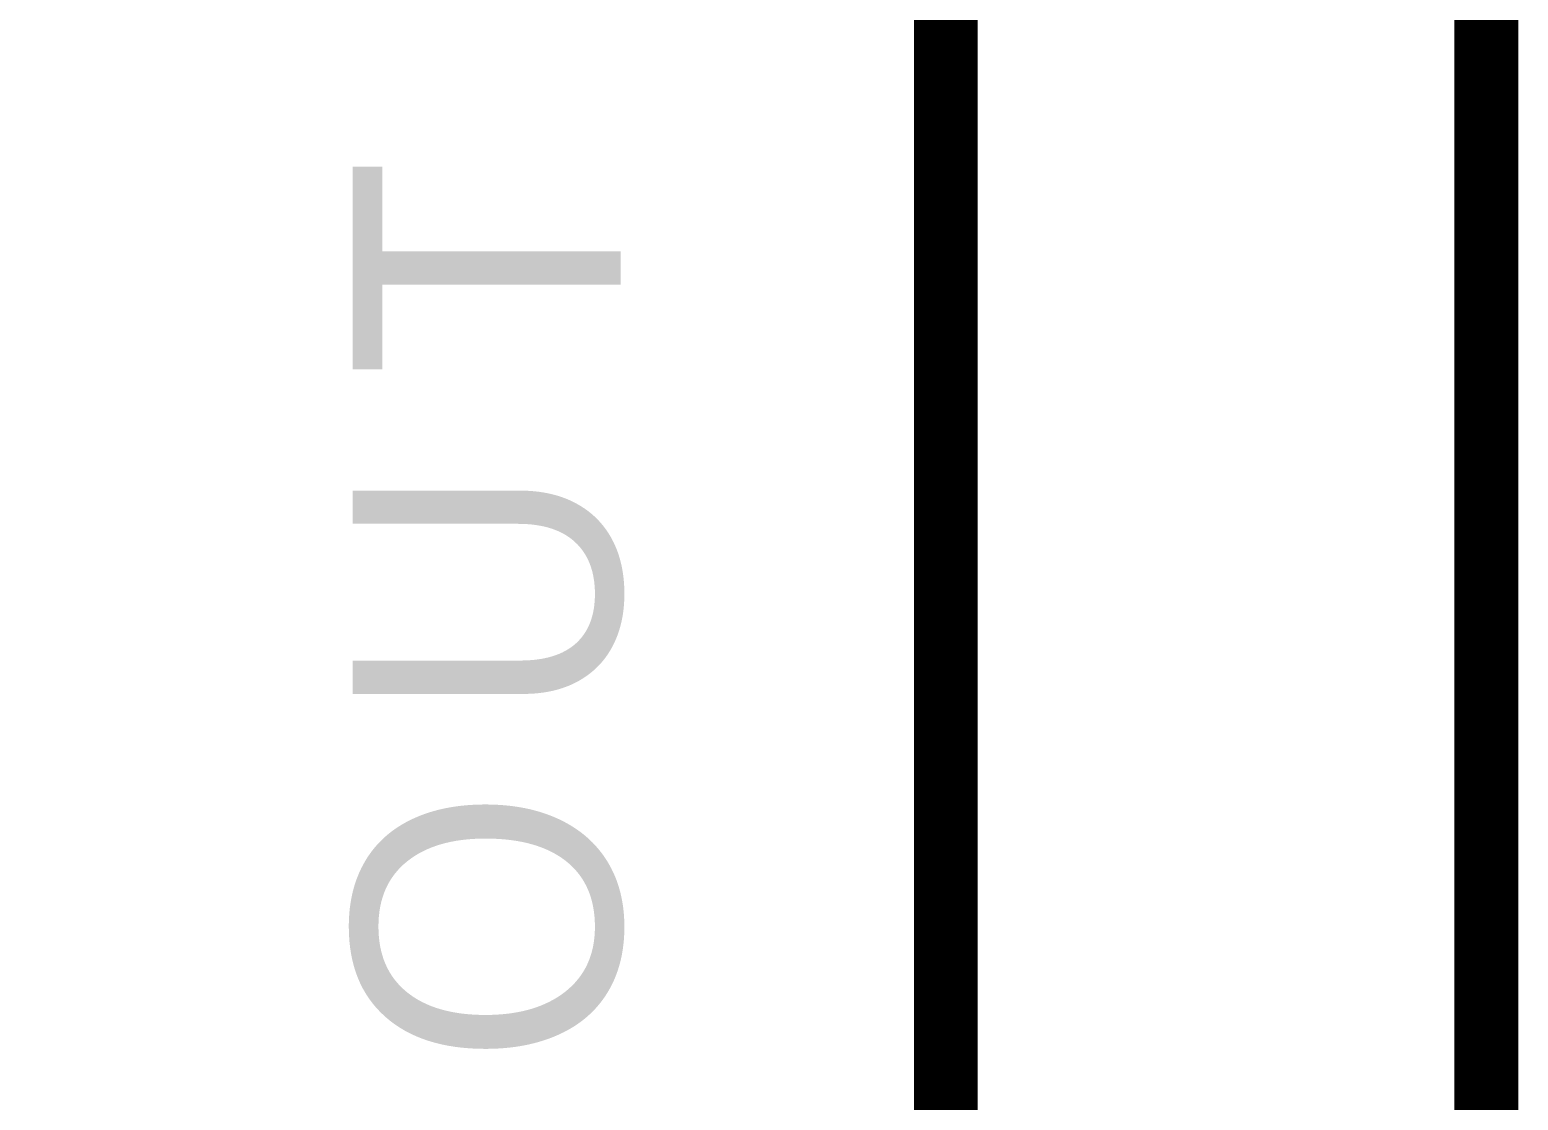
# Model space of a CAD drawing. Header units: inches. Extents: x 0 to 22.3, y 0 to 15.7.
# Drawn here: x 2.3309 to 2.606, y 4.1662 to 4.3641 of the extents above; entities that cross this region are included whole.
import ezdxf

# ---------------------------------------------------------------- set-up
doc = ezdxf.new("R2010")
doc.units = ezdxf.units.IN
doc.header["$MEASUREMENT"] = 0
doc.layers.add('Sheet', color=255, linetype='Continuous')

msp = doc.modelspace()

# ---------------------------------------------------------------- linework, layer by layer
at = {"layer": 'Sheet'}
msp.add_lwpolyline([(2.60008, 5.27002, 0.0118, 0.0118, 0), (2.60008, 4.00014, 0.0118, 0.0118, 0), (2.60008, 3.9303, 0.0118, 0.0118, 0)], format="xyseb", dxfattribs=at)
for points in [[(1.90033, 4.59994, 0.0118, 0.0118, 0), (2.50017, 4.59994, 0.0118, 0.0118, 0), (2.50017, 4.10003, 0.0118, 0.0118, 0), (1.90033, 4.10003, 0.0118, 0.0118, 0), (1.90033, 4.59994, 0.0118, 0.0118, 0)], [(1.90033, 4.59994, 0.0039, 0.0039, 0), (1.90033, 4.10003, 0.0039, 0.0039, 0), (2.50017, 4.10003, 0.0039, 0.0039, 0), (2.50017, 4.59994, 0.0039, 0.0039, 0), (1.90033, 4.59994, 0.0039, 0.0039, 0), (1.90033, 4.59994, 0.0039, 0.0039, 0)]]:
    msp.add_lwpolyline(points, format="xyseb", close=True, dxfattribs=at)

# ---------------------------------------------------------------- texts
for s, p in [('T', (2.44006, 4.29982)), ('U', (2.44006, 4.23617)), ('O', (2.44006, 4.17252))]:
    msp.add_text(s, height=0.0495, rotation=90, dxfattribs=at).set_placement(p)

doc.saveas('drawing.dxf')
